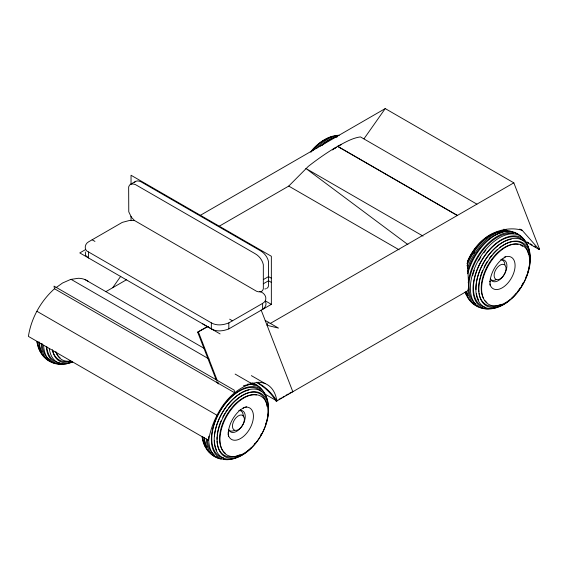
<?xml version="1.0" encoding="UTF-8"?>
<svg xmlns="http://www.w3.org/2000/svg" width="568" height="568" viewBox="0 0 568 568"><rect width="100%" height="100%" fill="white"/><g stroke="black" fill="none" stroke-linecap="round" stroke-linejoin="round"><path stroke-width="0.85" d="M85.314 251.936L85.576 255.366L88.565 257.986L88.565 251.979C83.752 250.339 84.525 243.984 88.516 241.876L122.305 222.372L129.334 220.519L134.644 220.597L254.918 290.312C257.382 292.321 262.615 292.953 263.332 288.913L263.332 264.681C262.38 259.988 259.086 255.87 254.918 253.569L137.073 185.53C134.609 183.521 129.369 182.889 128.652 186.929L128.766 211.793L131.364 217.21L134.63 220.668M268.288 322.212L267.066 325.301L278.476 328.098L265.221 320.444M112.691 287.72L120.778 276.218M364.003 138.784L385.232 108.587L513.827 182.839L539.6 249.26L539.153 249.515L525.35 241.549M134.368 182.534C136.199 179.836 140.04 181 142.27 182.527L260.116 250.566C264.283 252.866 267.578 256.984 268.536 261.685L268.536 285.91L268.018 287.294L266.697 288.516M219.085 226.298L288.736 186.084L308.353 166.339A67.045 14.172 -38.8 0 1 337.513 146.374L337.669 146.288C344.897 142.483 352.224 138.031 360.431 136.902L476.935 204.168M54.492 288.757L234.634 392.765L234.165 390.124L54.024 286.116L54.492 288.757C40.747 301.097 31.226 318.101 28.4 336.391L208.541 440.392C213.043 414.739 230.544 385.871 258.404 382.285A48.919 28.244 -60 0 1 276.864 400.944L468.877 290.092L467.464 261.734L468.579 258.845A67.045 52.874 84.9 0 1 490.326 234.598L490.496 234.52C500.081 229.401 511.59 227.193 522.155 230.274L539.153 249.515M240.562 409.698C233.767 415.442 229.131 423.778 228.258 432.667L228.35 431.985L228.563 436.217M502.219 259.008C495.431 264.752 490.795 273.087 489.914 281.976L490.014 281.295L490.219 285.526M88.565 251.979L211.339 322.865C216.621 325.982 223.38 325.116 228.833 322.887L262.622 303.383C268.572 300.096 265.519 292.712 259.661 291.59M55.834 287.798L62.558 282.999L70.631 279.442L78.256 278.284A48.919 28.244 -60 0 1 88.636 281.636M240.101 410.068L243.864 407.654L243.154 408.009L246.689 406.823M501.757 259.377L505.527 256.963M130.484 184.316L135.688 181.32M85.612 249.558L79.79 252.916L220.107 333.927M199.773 215.662L385.232 108.587M105.847 291.675L126.472 279.768M263.332 279.598L268.536 276.595L271.348 278.221M263.332 283.773L268.536 280.769L271.348 282.395M216.195 379.893L197.671 332.152L207.519 326.465M197.671 332.152L208.307 326.394M211.339 322.865L211.339 328.865C216.621 331.982 223.38 331.123 228.833 328.893L271.348 304.349L271.348 256.267L131.038 175.256L131.038 184.039M270.127 323.533L513.827 182.839M256.764 382.655A59.725 47.101 84.9 0 1 276.084 401.015L277.603 400.135M279.122 399.261L281.409 397.941M282.928 397.067L284.447 396.187M285.967 395.307L288.253 393.993M289.772 393.113L292.832 391.728L261.138 310.021M337.513 146.374L457.332 215.52M264.823 288.942L265.824 288.835M276.084 401.015L276.864 400.944A59.725 47.101 84.9 0 0 256.828 382.207M519.805 229.053L522.155 230.274M505.79 229.834L507.323 230.714M527.303 242.195L528.843 243.076L527.338 242.174M531.918 244.844L530.377 243.963L531.932 244.829M534.218 246.164L535.759 247.052L534.232 246.157M503.887 229.16L507.721 231.368M337.669 146.288L457.474 215.457M423.025 236.082L305.811 168.412L407.902 244.588M288.736 186.084L399.119 249.814M265.504 300.969L271.348 304.349M92.137 239.788L94.955 241.414M229.635 319.173L232.454 320.799M202.57 323.803L212.631 329.603M85.015 279.591L203.834 348.191M251.361 375.633L265.164 383.599M71.099 279.371L209.081 359.033M235.145 374.078L251.248 383.372M264.603 393.865L276.864 400.944M36.941 311.299L217.082 415.307M198.452 332.081L217.296 380.645M217.934 382.292L218.573 383.94M216.834 381.54L217.473 383.18M265.568 301.899C267.01 304.704 264.901 307.778 262.622 309.382L262.622 303.383M228.833 322.887L228.833 328.893M131.038 216.309L131.038 220.703M72.605 361.993A38.454 22.202 -60 0 1 49.267 348.361M72.363 361.639A40.044 23.118 -60 0 1 46.292 346.743M55.614 363.364A41.556 23.991 -60 0 1 41.208 343.448M62.977 363.903A41.095 23.728 -60 0 1 43.587 345.28M60.094 362.931A38.851 22.436 -60 0 1 46.775 346.721M72.399 361.752A36.387 21.009 -60 0 1 52.398 349.71M70.191 361.063A35.55 20.526 -60 0 1 52.611 350.47M43.601 355.27A39.362 22.727 -60 0 1 42.309 354.141M40.598 352.096A39.362 22.727 -60 0 1 37.048 341.567M44.73 357.428A40.676 23.48 -60 0 1 37.836 341.595M41.755 351.826A39.426 22.763 -60 0 1 39.1 342.042M52.008 361.795A41.414 23.913 -60 0 1 39.263 342.206M50.389 360.311A40.229 23.224 -60 0 1 42.131 343.69M70.851 361.007A33.945 19.596 -60 0 1 55.863 351.649M60.094 357.84A33.334 19.241 -60 0 1 56.026 352.38M38.83 347.602A37.545 21.676 -60 0 1 37.026 341.936M228.627 407.852A35.55 20.526 -60 0 1 267.045 406.461M240.207 454.599A35.55 20.526 -60 0 1 217.04 441.052M216.983 439.391A35.55 20.526 -60 0 1 217.054 436.82M217.189 435.244A35.55 20.526 -60 0 1 218.19 429.465M218.403 428.627A35.55 20.526 -60 0 1 221.037 420.916M222.805 417.125A35.55 20.526 -60 0 1 224.857 413.419M225.744 411.985A35.55 20.526 -60 0 1 227.626 409.209M214.101 454.698A40.229 23.224 -60 0 1 207.334 439.873M247.691 384.138A40.229 23.224 -60 0 1 254.265 385.246M250.708 383.031A41.556 23.991 -60 0 1 261.344 389.442M220.767 458.717A41.556 23.991 -60 0 1 206.361 438.801M243.31 385.899A41.095 23.728 -60 0 1 264.951 394.504M228.13 459.256A41.095 23.728 -60 0 1 223.792 459.526M221.364 459.207A41.095 23.728 -60 0 1 208.79 436.224M216.593 450.097A37.417 21.598 -60 0 1 214.37 440.292M214.42 436.707A37.417 21.598 -60 0 1 248.848 390.053M223.742 458.042A38.851 22.436 -60 0 1 219.482 412.276A38.851 22.436 -60 0 1 261.365 391.316M252.504 382.917A41.414 23.913 -60 0 1 257.105 385.864M217.168 457.148A41.414 23.913 -60 0 1 204.416 437.559M237.523 456.984A40.044 23.118 -60 0 1 211.36 439.291A40.044 23.118 -60 0 1 237.864 391.558A40.044 23.118 -60 0 1 267.734 402.584M244.836 407.213A18.176 10.494 -60 0 1 248.954 430.097A18.176 10.494 -60 0 1 227.953 433.704M225.248 453.193A33.334 19.241 -60 0 1 225.574 417.118A33.334 19.241 -60 0 1 256.431 394.994M246.413 452.092A38.454 22.202 -60 0 1 214.214 440.676A38.454 22.202 -60 0 1 244.964 390.954A38.454 22.202 -60 0 1 267.443 418.091M267.045 419.731A38.454 22.202 -60 0 1 265.796 423.891M261.642 433.391A38.454 22.202 -60 0 1 260.407 435.599M255.245 443.154A38.454 22.202 -60 0 1 254.208 444.425M251.39 447.563A38.454 22.202 -60 0 1 247.669 451.056M242.969 415.57A8.605 4.97 -60 0 1 243.573 416.919M239.227 410.352A11.381 6.567 -60 0 1 243.218 415.286M234.506 430.381A11.381 6.567 -60 0 1 229.507 430.572M238.901 410.579A12.113 6.993 -60 0 1 242.997 424.452A12.113 6.993 -60 0 1 228.627 429.443M205.751 447.449A39.362 22.727 -60 0 1 202.201 436.913M209.883 452.781A40.676 23.48 -60 0 1 202.989 436.948M206.908 447.179A39.426 22.763 -60 0 1 204.253 437.388M203.983 442.955A37.545 21.676 -60 0 1 202.187 437.289M321.978 145.451A41.414 23.913 -60 0 1 337.136 136.505M320.494 146.04A39.426 22.763 -60 0 1 337.456 136.803M310.781 151.699A35.287 20.37 -60 0 1 325.045 139.756M316.575 148.312A40.676 23.48 -60 0 1 339.167 135.255M312.933 150.492A39.362 22.727 -60 0 1 338.627 135.326M334.836 148.354A37.417 21.598 -60 0 1 336.228 147.467M337.612 146.658A37.417 21.598 -60 0 1 338.989 145.948M311.122 151.997A32.695 18.879 -60 0 1 312.194 150.74M315.971 146.92A32.695 18.879 -60 0 1 317.931 145.259M310.746 151.997A37.545 21.676 -60 0 1 333.253 136.334M332.543 149.952A38.454 22.202 -60 0 1 336.079 147.417M337.506 146.544A38.454 22.202 -60 0 1 341.198 144.698M499.847 247.463A35.55 20.526 -60 0 1 528.481 254.244M501.054 304.292A35.55 20.526 -60 0 1 479.072 293.486M478.845 291.959A35.55 20.526 -60 0 1 480.059 277.937M480.265 277.177A35.55 20.526 -60 0 1 482.701 270.226M484.085 267.194A35.55 20.526 -60 0 1 487.408 261.294M489.289 258.511A35.55 20.526 -60 0 1 491.838 255.217M492.896 253.981A35.55 20.526 -60 0 1 497.213 249.636M475.764 304.008A40.229 23.224 -60 0 1 476.161 260.471A40.229 23.224 -60 0 1 513.394 233.767M468.238 282.843A41.556 23.991 -60 0 1 492.655 239.433A41.556 23.991 -60 0 1 523.888 240.2M482.431 308.026A41.556 23.991 -60 0 1 468.053 288.984M478.05 306.273A41.414 23.913 -60 0 1 466.569 291.867M467.72 273.748A41.414 23.913 -60 0 1 517.569 234.144M489.793 308.566A41.095 23.728 -60 0 1 478.639 259.895A41.095 23.728 -60 0 1 526.607 243.814M478.611 300.096A37.417 21.598 -60 0 1 476.46 293.762M476.027 289.595A37.417 21.598 -60 0 1 497.575 245.909M498.25 245.376A37.417 21.598 -60 0 1 503.788 241.833M504.469 241.485A37.417 21.598 -60 0 1 511.228 239.22M485.406 307.352A38.851 22.436 -60 0 1 481.139 261.585A38.851 22.436 -60 0 1 523.029 240.619M498.37 306.684A40.044 23.118 -60 0 1 473.03 287.969A40.044 23.118 -60 0 1 499.797 240.69A40.044 23.118 -60 0 1 529.397 251.894M468.188 295.758A39.426 22.763 -60 0 1 466.697 291.632M467.606 271.788A39.426 22.763 -60 0 1 502.936 232.34M504.05 257.247A18.176 10.494 -60 0 1 515.091 265.717A18.176 10.494 -60 0 1 503.78 286.819A18.176 10.494 -60 0 1 489.793 283.851M486.911 302.503A33.334 19.241 -60 0 1 485.058 300.728M483.545 298.498A33.334 19.241 -60 0 1 489.438 262.664A33.334 19.241 -60 0 1 518.094 244.304M520.515 245.099A33.334 19.241 -60 0 1 522.674 246.398M467.393 262.267A35.287 20.37 -60 0 1 483.389 239.98M484.731 238.915A35.287 20.37 -60 0 1 490.525 235.301M473.002 303.063A40.676 23.48 -60 0 1 465.462 291.98M467.428 268.486A40.676 23.48 -60 0 1 512.151 231.865M466.449 295.197A39.362 22.727 -60 0 1 465.085 292.08M466.988 265.831A39.362 22.727 -60 0 1 507.245 231.197M467.01 263.651A37.545 21.676 -60 0 1 500.571 231.645M508.076 301.402A38.454 22.202 -60 0 1 475.87 288.246A38.454 22.202 -60 0 1 509.581 239.199A38.454 22.202 -60 0 1 527.452 273.201M526.855 274.884A38.454 22.202 -60 0 1 525.854 277.383M523.305 282.701A38.454 22.202 -60 0 1 521.637 285.626M520.309 287.742A38.454 22.202 -60 0 1 517.917 291.15M516.39 293.102A38.454 22.202 -60 0 1 511.825 298.094M500.891 259.661A11.381 6.567 -60 0 1 504.881 264.596M496.162 279.69A11.381 6.567 -60 0 1 491.164 279.882M501.267 259.739A12.113 6.993 -60 0 1 504.398 274.223A12.113 6.993 -60 0 1 490.29 278.753M469.672 258.227A32.695 18.879 -60 0 1 471.731 254.457M473.08 252.298A32.695 18.879 -60 0 1 475.04 249.515M473.74 253.314A36.593 21.122 -60 0 1 474.685 251.872M472.619 275.771A39.803 22.983 -60 0 1 474.351 270.226M478.632 260.861A39.803 22.983 -60 0 1 480.84 257.134M483.787 252.881A39.803 22.983 -60 0 1 485.91 250.211M539.6 249.26L538.066 248.372L539.6 249.26M247.598 451.432A36.387 21.009 -60 0 0 262.366 394.348A36.387 21.009 -60 0 0 218.566 429.145A36.387 21.009 -60 0 0 247.598 451.432M248.394 450.296A33.945 19.596 -60 0 0 262.175 397.053A33.945 19.596 -60 0 0 221.321 429.514A33.945 19.596 -60 0 0 248.394 450.296M239.973 428.471A8.456 4.885 -60 0 0 242.65 415.371A8.456 4.885 -60 0 0 232.646 424.239A8.456 4.885 -60 0 0 239.973 428.471M509.255 300.742A36.387 21.009 -60 0 0 524.03 243.658A36.387 21.009 -60 0 0 480.23 278.455A36.387 21.009 -60 0 0 509.255 300.742M510.057 299.606A33.945 19.596 -60 0 0 523.831 246.363A33.945 19.596 -60 0 0 482.977 278.817A33.945 19.596 -60 0 0 510.057 299.606M501.629 277.78A8.456 4.885 -60 0 0 504.313 264.681A8.456 4.885 -60 0 0 494.309 273.549A8.456 4.885 -60 0 0 501.629 277.78"/></g></svg>
